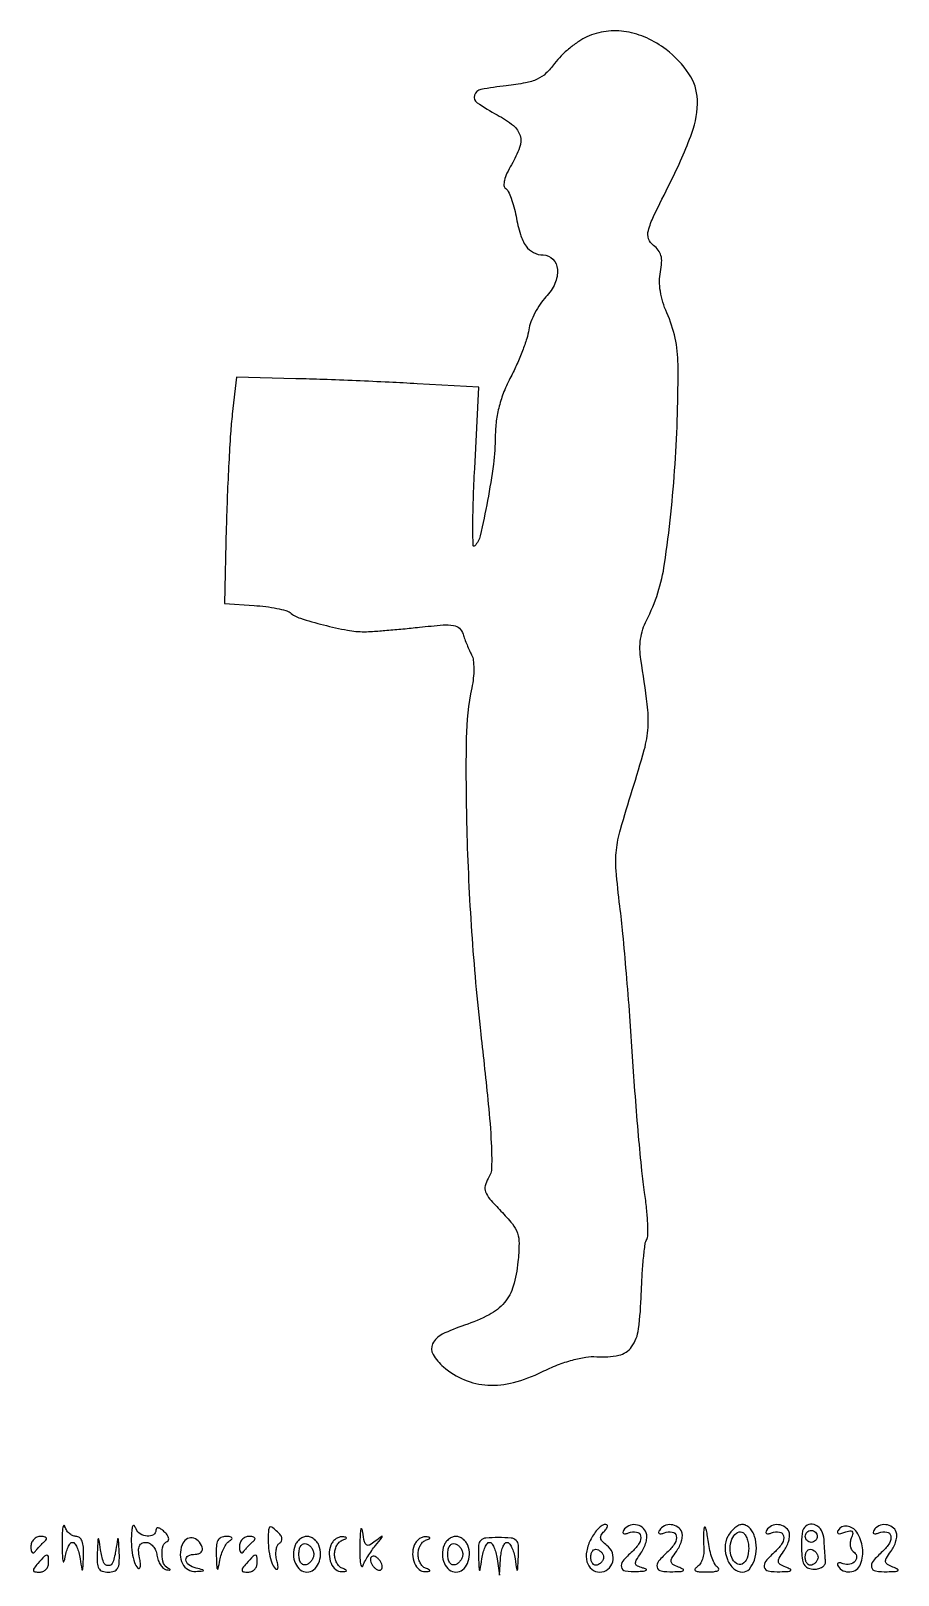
# Model space of a CAD drawing. Extents: x 32 to 178, y 4 to 264.
import ezdxf

# ---------------------------------------------------------------- set-up
doc = ezdxf.new("R2010")
doc.units = 0

msp = doc.modelspace()

# ---------------------------------------------------------------- linework, layer by layer
for points in [[(125.345232, 262.596843, 0.042639), (123.973082, 261.832507, 0.024367), (122.453187, 260.695724, 0.024195), (121.025324, 259.393831, 0.03664), (119.930071, 258.119287, -0.043838), (118.479292, 256.479304, -0.082634), (117.018862, 255.492933, -0.06258), (115.053497, 254.876066, -0.01662), (111.796025, 254.397413, 0.018757), (107.557437, 253.756085, 0.278006), (106.483145, 252.79469, 0.330731), (106.924059, 251.549552, 0.023104), (110.291124, 249.506197, -0.042711), (112.998187, 247.714676, -0.156606), (114.127906, 246.027829, -0.159645), (114.053171, 244.019257, -0.044872), (112.689301, 241.148278, 0.023638), (111.930335, 239.711238, 0.049755), (111.510873, 238.522469, 0.07299), (111.427582, 237.639647, 0.240498), (111.71133, 237.148278, -0.136761), (112.143416, 236.65947, -0.023757), (112.633243, 235.515432, -0.024272), (113.091005, 234.078986, -0.019641), (113.445244, 232.5, 0.02803), (114.183357, 229.450294, 0.079746), (115.136504, 227.490468, 0.1206), (116.388326, 226.394882, 0.1203), (118.005813, 226, -0.204911), (119.641292, 225.300368, -0.175877), (120.399706, 223.575025, -0.121899), (119.978087, 221.213107, -0.086398), (118.470223, 218.96892, 0.041181), (117.49643, 217.768815, 0.029548), (116.607658, 216.287042, 0.030031), (115.925638, 214.764524, 0.055036), (115.588146, 213.449092, -0.041663), (115.253364, 211.982754, -0.014229), (114.532921, 209.921199, -0.014033), (113.604662, 207.680319, -0.015737), (112.584494, 205.580522, 0.025785), (111.430616, 203.078893, 0.031112), (110.62071, 200.621834, 0.031994), (110.138409, 198.143968, 0.030349), (109.964871, 195.580522, -0.030841), (109.642674, 190.889531, -0.01391), (108.67148, 184.796234, -0.008454), (107.457912, 178.893955, -0.146285), (106.507716, 177.196029, -0.656662), (106.240511, 177.306491, -0.004222), (106.212362, 180.71295, -0.008461), (106.285007, 184.960145, -0.004673), (106.510055, 190.145929), (107.230069, 203.791858), (96.865035, 204.391723, 0.002475), (92.172375, 204.640009, 0.001495), (86.609977, 204.89005, 0.001497), (81.083058, 205.105372, 0.002627), (76.509355, 205.245794), (66.51871, 205.5), (65.824351, 199.290115, 0.011169), (65.535683, 196.055787, 0.003401), (65.24143, 191.147288, 0.003403), (64.986549, 185.642326, 0.003709), (64.814996, 180.290115), (64.5, 167.5), (69.474609, 167.186036, -0.014999), (71.457283, 167.001062, -0.018188), (73.3007, 166.704719, -0.01699), (74.815523, 166.350445, -0.107664), (75.513979, 165.988399, 0.096809), (77.246259, 165.042705, 0.013986), (81.135319, 163.929766, 0.016551), (85.171358, 163.037173, 0.048769), (88, 162.790193, 0.014546), (89.380937, 162.844709, 0.003218), (91.74241, 163.022114, 0.003342), (94.469755, 163.263029, 0.003214), (97.229479, 163.543318, -0.006894), (101.193041, 163.916424, -0.059297), (102.967237, 163.848287, -0.152176), (103.940054, 163.367669, -0.126897), (104.552477, 162.385263, 0.013288), (104.841396, 161.546071, 0.008321), (105.221652, 160.579435, 0.00835), (105.62819, 159.639266, 0.015053), (105.997067, 158.885153, -0.09215), (106.270751, 158.004326, -0.028007), (106.356982, 156.603403, -0.026998), (106.278713, 154.991038, -0.026445), (106.027188, 153.385153, 0.048718), (105.08421, 144.915662, 0.009865), (105.17822, 129.77224, 0.010522), (105.993791, 112.42549, 0.010821), (107.534385, 95.289874, -0.002427), (108.790409, 83.535334, -0.01248), (109.292081, 77.002067, -0.018741), (109.350203, 72.909128, -0.134545), (108.789011, 71.033761, 0.079613), (108.281066, 69.8302, 0.154256), (108.348873, 68.798523, 0.085667), (109.072511, 67.598524, 0.014055), (110.910291, 65.592557, -0.02205), (112.834374, 63.423788, -0.089594), (113.68137, 61.883938, -0.085886), (113.954243, 60.112263, -0.019317), (113.779266, 57.054579, -0.048014), (112.992844, 53.00363, -0.103793), (111.493302, 50.222808, -0.097927), (108.93853, 48.181383, -0.039584), (104.811078, 46.43725, 0.033578), (101.064038, 44.906578, 0.163407), (99.454075, 43.317418, 0.256147), (99.513735, 41.540415, 0.081519), (101.27477, 39.440076, 0.078678), (104.797992, 37.263782, 0.086571), (108.706499, 36.375029, 0.077483), (113.033561, 36.825722, 0.049183), (117.791946, 38.599034, -0.020012), (120.42655, 39.759797, -0.026364), (122.916536, 40.591204, -0.029686), (125.150467, 41.067797, -0.055353), (126.997199, 41.142157, 0.069291), (130.699445, 41.394342, 0.189178), (132.856001, 42.808205, 0.12368), (134.016778, 45.797054, 0.023182), (134.477776, 51.697316, -0.007116), (134.622982, 54.862124, -0.009787), (134.849576, 57.700788, -0.006857), (135.116585, 60.054855, -0.107137), (135.385457, 60.814665, 0.139106), (135.594838, 61.550738, 0.011487), (135.550027, 63.562348, 0.014669), (135.368021, 65.998221, 0.010773), (135.029102, 68.685399, -0.011711), (134.575261, 72.338927, -0.003094), (134.022995, 78.198211, -0.003138), (133.477582, 84.874553, -0.00322), (133.021065, 91.5, 0.003045), (132.554666, 98.303606, 0.00255), (131.979045, 105.516539, 0.002573), (131.385293, 112.104757, 0.007055), (130.87655, 116.747793, -0.009934), (130.257965, 122.710183, -0.047706), (130.298318, 126.121419, -0.042919), (130.981651, 129.618796, -0.007061), (132.970944, 136.216083, 0.009325), (134.977164, 142.980153, 0.051225), (135.610394, 146.729217, 0.04846), (135.48649, 150.614473, 0.007812), (134.395789, 158.117912, -0.037114), (134.246736, 159.851268, -0.038609), (134.359272, 161.564472, -0.039617), (134.727821, 163.197499, -0.044051), (135.340855, 164.692247, 0.083623), (138.382095, 174.173643, 0.019332), (140.14344, 190.906959, 0.018259), (140.640466, 207.636662, 0.103789), (138.762543, 216.292126, -0.031199), (138.085811, 218.100357, -0.035342), (137.67252, 219.905426, -0.037785), (137.536279, 221.628774, -0.05023), (137.688439, 223.192193, 0.033263), (137.894321, 224.756086, 0.081297), (137.781212, 225.908418, 0.099996), (137.331576, 226.817294, 0.070286), (136.511405, 227.615319, -0.155229), (135.705922, 228.716762, -0.147728), (135.664129, 230.105266, -0.046408), (136.539109, 232.458408, -0.004005), (139.368066, 238.215251, 0.026546), (142.969034, 246.462424, 0.097976), (143.888617, 252.044482, 0.141553), (142.476421, 256.403608, 0.081344), (138.655071, 260.449519, 0.055631), (135.38899, 262.40933, 0.06744), (131.973787, 263.445722, 0.071445), (128.572745, 263.504593, 0.074554)], [(126.036104, 10.567461, 0.072371), (125.306771, 8.550091, 0.115392), (125.356696, 6.725191, 0.157974), (126.154983, 5.481057, 0.173449), (127.5, 5, 0.169155), (128.870825, 5.477425, 0.16121), (129.681514, 6.712508, 0.152192), (129.618832, 8.244728, 0.150233), (128.697278, 9.479405, -0.040551), (127.956373, 10.119369, -0.1469), (127.668823, 10.664234, -0.17969), (127.757677, 11.208923, -0.067128), (128.234798, 11.834798, 0.033707), (128.659793, 12.321312, 0.134799), (128.806138, 12.684928, 0.294054), (128.69571, 12.909315, 0.136202), (128.36898, 13, 0.161678), (127.885245, 12.839383, 0.04131), (127.258402, 12.285442, 0.037728), (126.610223, 11.498595, 0.030572)], [(131.507079, 12.011454, 0.10643), (131.387979, 11.676374, 0.316285), (131.495242, 11.471944, 0.170102), (131.820692, 11.426762, 0.041869), (132.346912, 11.579628, -0.127591), (133.673055, 11.729581, -0.31738), (134.346844, 11.094459, -0.190673), (134.126648, 9.86017, -0.070584), (132.976419, 8.478659, 0.031186), (131.376403, 6.838081, 0.238538), (131.125906, 5.824155, 0.311129), (131.796826, 5.209808, 0.045105), (133.75, 5.116001, 0.010818), (134.855934, 5.186647, 0.109907), (135.292388, 5.323747, 0.603658), (135.285852, 5.492509, 0.047646), (134.74529, 5.690233, -0.041976), (133.812984, 6.019332, -0.260153), (133.521345, 6.412237, -0.169375), (133.642838, 6.99348, -0.017349), (134.419851, 8.189034, 0.04478), (134.927317, 9.07224, 0.04396), (135.273131, 10.037089, 0.047479), (135.41982, 10.938032, 0.108655), (135.317573, 11.614802, 0.143559), (134.619288, 12.53035, 0.133365), (133.516776, 12.956562, 0.134665), (132.358383, 12.764865, 0.14743)], [(137.507079, 12.011454, 0.10643), (137.387979, 11.676374, 0.316285), (137.495242, 11.471944, 0.170102), (137.820692, 11.426762, 0.041869), (138.346912, 11.579628, -0.127591), (139.673055, 11.729581, -0.31738), (140.346844, 11.094459, -0.190673), (140.126648, 9.86017, -0.070584), (138.976419, 8.478659, 0.031381), (137.379244, 6.839716, 0.237557), (137.126823, 5.822709, 0.307328), (137.796944, 5.196821, 0.045156), (139.75, 5.070285, 0.007485), (141.150426, 5.127064, 0.155055), (141.538981, 5.274717, 0.545496), (141.518331, 5.4831, 0.024229), (140.723356, 5.842717, -0.040012), (139.784908, 6.303413, -0.228445), (139.486613, 6.753503, -0.171991), (139.611438, 7.355216, -0.021547), (140.362112, 8.48054, 0.04414), (140.866923, 9.316709, 0.044365), (141.216114, 10.227105, 0.048192), (141.371482, 11.074799, 0.113324), (141.281768, 11.708108, 0.152356), (140.59873, 12.572393, 0.130591), (139.501381, 12.960447, 0.128991), (138.345589, 12.754455, 0.147119)], [(149, 11, 0.122458), (148.530346, 9.142838, 0.098871), (148.926383, 7.117538, 0.110356), (150.010971, 5.565837, 0.187383), (151.467796, 5, 0.218549), (152.610838, 5.524684, 0.096184), (153.454189, 7.003272, 0.078716), (153.796532, 9.004027, 0.080093), (153.5, 11, 0.059306), (153.153145, 11.764752, 0.062358), (152.641195, 12.4125, 0.069604), (152.049417, 12.85166, 0.125514), (151.467796, 13, 0.1162), (150.854865, 12.855605, 0.054642), (150.166442, 12.4125, 0.049938), (149.513081, 11.765032, 0.049725)], [(155.507079, 12.011454, 0.10643), (155.387979, 11.676374, 0.316285), (155.495242, 11.471944, 0.170102), (155.820692, 11.426762, 0.041869), (156.346912, 11.579628, -0.127591), (157.673055, 11.729581, -0.31738), (158.346844, 11.094459, -0.190673), (158.126648, 9.86017, -0.070584), (156.976419, 8.478659, 0.031381), (155.379244, 6.839716, 0.237557), (155.126823, 5.822709, 0.307328), (155.796944, 5.196821, 0.045156), (157.75, 5.070285, 0.007485), (159.150426, 5.127064, 0.155055), (159.538981, 5.274717, 0.545496), (159.518331, 5.4831, 0.024229), (158.723356, 5.842717, -0.040012), (157.784908, 6.303413, -0.228445), (157.486613, 6.753503, -0.171991), (157.611438, 7.355216, -0.021547), (158.362112, 8.48054, 0.04414), (158.866923, 9.316709, 0.044365), (159.216114, 10.227105, 0.048192), (159.371482, 11.074799, 0.113324), (159.281768, 11.708108, 0.152356), (158.59873, 12.572393, 0.130591), (157.501381, 12.960447, 0.128991), (156.345589, 12.754455, 0.147119)], [(161.683605, 12.25, 0.095212), (161.521743, 11.785284, 0.015774), (161.413629, 10.839063, 0.016824), (161.358429, 9.703566, 0.014178), (161.374588, 8.5, 0.032508), (161.532705, 7.024766, 0.111616), (161.900335, 6.140677, 0.155579), (162.53207, 5.664677, 0.08446), (163.5, 5.5, 0.061134), (164.257437, 5.592958, 0.084619), (164.883125, 5.867188, 0.106641), (165.282409, 6.273713, 0.162345), (165.4, 6.75, -0.002526), (165.351546, 7.39677, -0.000789), (165.285313, 8.367188, -0.000789), (165.214763, 9.451186, -0.000871), (165.15, 10.5, 0.111499), (164.727173, 11.959382, 0.150928), (163.74461, 12.906652, 0.19857), (162.600423, 12.993176, 0.184351)], [(173.507079, 12.011454, 0.10643), (173.387979, 11.676374, 0.316285), (173.495242, 11.471944, 0.170102), (173.820692, 11.426762, 0.041869), (174.346912, 11.579628, -0.127591), (175.673055, 11.729581, -0.31738), (176.346844, 11.094459, -0.190673), (176.126648, 9.86017, -0.070584), (174.976419, 8.478659, 0.031381), (173.379244, 6.839716, 0.237557), (173.126823, 5.822709, 0.307328), (173.796944, 5.196821, 0.045156), (175.75, 5.070285, 0.007485), (177.150426, 5.127064, 0.155055), (177.538981, 5.274717, 0.545496), (177.518331, 5.4831, 0.024229), (176.723356, 5.842717, -0.040012), (175.784908, 6.303413, -0.228445), (175.486613, 6.753503, -0.171991), (175.611438, 7.355216, -0.021547), (176.362112, 8.48054, 0.04414), (176.866923, 9.316709, 0.044365), (177.216114, 10.227105, 0.048192), (177.371482, 11.074799, 0.113324), (177.281768, 11.708108, 0.152356), (176.59873, 12.572393, 0.130591), (175.501381, 12.960447, 0.128991), (174.345589, 12.754455, 0.147119)], [(32.015313, 9.25, 0.037587), (32.068396, 8.618706, 0.159858), (32.239691, 8.28649, 0.327207), (32.485745, 8.250498, 0.111066), (32.776946, 8.5, -0.017789), (33.128314, 8.937434, -0.011028), (33.569889, 9.426563, -0.01106), (34.02775, 9.890763, -0.019542), (34.4283, 10.25, 0.129577), (34.631514, 10.533999, 0.297449), (34.577897, 10.779687, 0.152297), (34.247958, 10.949546, 0.043317), (33.666667, 11, 0.102919), (33.027441, 10.867015, 0.101386), (32.490372, 10.489797, 0.098893), (32.13542, 9.922707, 0.092982)], [(37.265833, 9.5, 0.006997), (37.302959, 7.711878, 0.040728), (37.4121, 6.776562, 0.712224), (37.558525, 6.756606, 0.079703), (37.716254, 7.25, -0.029064), (37.939057, 8.303299, -0.042572), (38.265198, 9.192187, -0.050351), (38.637921, 9.817711, -0.237524), (39, 10, -0.237524), (39.362079, 9.817711, -0.050351), (39.734802, 9.192187, -0.042572), (40.060943, 8.303299, -0.029064), (40.283746, 7.25, 0.001448), (40.563194, 5.44071, 0.591928), (40.660063, 5.405817, 0.202175), (40.746481, 5.585343, 0.000897), (40.850168, 7.75, 0.027575), (40.836914, 9.211936, 0.077693), (40.615211, 10.20675, 0.131269), (40.189564, 10.783968, 0.170205), (39.573324, 11, -0.112012), (38.993792, 11.131478, -0.075733), (38.431396, 11.514062, -0.07028), (37.971018, 12.081133, -0.071619), (37.689326, 12.75, 0.558832), (37.526438, 12.799672, 0.181456), (37.376279, 12.517188, 0.026022), (37.28284, 11.314592, 0.008069)], [(43.149832, 8.25, 0.024208), (43.153792, 6.554943, 0.117229), (43.421712, 5.637521, 0.185041), (44.001127, 5.161907, 0.080519), (45, 5, 0.080519), (45.998873, 5.161907, 0.185041), (46.578288, 5.637521, 0.117229), (46.846208, 6.554943, 0.024208), (46.850168, 8.25, 0.000897), (46.746481, 10.414657, 0.202175), (46.660063, 10.594183, 0.591928), (46.563194, 10.55929, 0.001448), (46.283746, 8.75, -0.042846), (45.779923, 6.654787, -0.322858), (45, 6.092575, -0.322858), (44.220077, 6.654787, -0.042846), (43.716254, 8.75, 0.001448), (43.436806, 10.55929, 0.591928), (43.339937, 10.594183, 0.202175), (43.253519, 10.414657, 0.000897)], [(48.963793, 12, 0.036805), (48.861291, 10.141926, 0.034535), (49.027432, 8.248217, 0.035835), (49.405003, 6.622406, 0.11627), (49.962281, 5.674177, 0.319372), (50.205934, 5.627394, 0.248466), (50.375127, 5.847588, 0.067504), (50.396396, 6.486257, 0.021846), (50.259245, 7.424177, -0.031531), (50.104917, 8.644048, -0.113335), (50.231355, 9.413318, -0.183927), (50.633153, 9.842548, -0.114144), (51.313872, 10, -0.131453), (51.92885, 9.835475, -0.084699), (52.500327, 9.362071, -0.074593), (52.942526, 8.658442, -0.066616), (53.180449, 7.828328, 0.052005), (53.397357, 6.978897, 0.056995), (53.780663, 6.220169, 0.064539), (54.26339, 5.659189, 0.134605), (54.775, 5.403328, 0.01415), (55.233161, 5.325702, 0.238062), (55.374375, 5.373738, 0.482015), (55.362259, 5.471882, 0.02232), (55.025, 5.658333, -0.19574), (54.302722, 6.475539, -0.077613), (54.026024, 7.976444, -0.080232), (54.221987, 9.444177, -0.235139), (54.901478, 10.166667, 0.231552), (55.125026, 10.401144, 0.152502), (55.126463, 10.780852, 0.088428), (54.874203, 11.271029, 0.043861), (54.401478, 11.789427, 0.03499), (53.842789, 12.235544, 0.107246), (53.397209, 12.418806, 0.245885), (53.120558, 12.331504, 0.198267), (53, 12.039427, -0.259546), (52.580291, 11.285348, -0.155749), (51.559154, 11.028944, -0.121778), (50.383388, 11.399577, -0.161261), (49.662281, 12.25, 0.027456), (49.415296, 12.776779, 0.371041), (49.231528, 12.847397, 0.261395), (49.076211, 12.668779, 0.018928)], [(57.393537, 9.583158, 0.092459), (57.088024, 7.923214, 0.11995), (57.456282, 6.42578, 0.141099), (58.406143, 5.426894, 0.149916), (59.718615, 5.116001, 0.002269), (60.892099, 5.197767, 0.376975), (60.975405, 5.282707, 0.354061), (60.903211, 5.382583, 0.00218), (59.75, 5.689326, -0.084752), (58.513908, 6.24833, -0.230186), (58.045159, 7.058551, -0.307969), (58.440134, 7.739676, -0.112419), (59.583333, 8, 0.077096), (60.158616, 8.089234, 0.119977), (60.585286, 8.348828, 0.144529), (60.795817, 8.735738, 0.134046), (60.770833, 9.1875, 0.118283), (60.102767, 10.259689, 0.166895), (59.096012, 10.742736, 0.186698), (58.088512, 10.482766, 0.146718)], [(63.136182, 7.75, 0.002069), (63.224431, 5.833521, 0.157598), (63.332304, 5.549329, 0.635542), (63.459978, 5.580153, 0.004464), (63.736997, 7, -0.035215), (63.9996, 8.010886, -0.034568), (64.402717, 8.981439, -0.036644), (64.876772, 9.779447, -0.098488), (65.350815, 10.234687, 0.058323), (65.73793, 10.551165, 0.377644), (65.748779, 10.782974, 0.198242), (65.461362, 10.941481, 0.025962), (64.75, 10.984687, 0.110321), (63.92202, 10.80734, 0.170953), (63.402133, 10.303838, 0.101313), (63.149877, 9.358777, 0.0252)], [(67.015313, 9.25, 0.037587), (67.068396, 8.618706, 0.159858), (67.239691, 8.28649, 0.327207), (67.485745, 8.250498, 0.111066), (67.776946, 8.5, -0.017789), (68.128314, 8.937434, -0.011028), (68.569889, 9.426563, -0.01106), (69.02775, 9.890763, -0.019542), (69.4283, 10.25, 0.129577), (69.631514, 10.533999, 0.297449), (69.577897, 10.779687, 0.152297), (69.247958, 10.949546, 0.043317), (68.666667, 11, 0.102919), (68.027441, 10.867015, 0.101386), (67.490372, 10.489797, 0.098893), (67.13542, 9.922707, 0.092982)], [(71.884846, 11.789427, 0.033747), (71.844685, 9.930574, 0.034347), (72.055921, 8.09433, 0.036396), (72.463113, 6.538386, 0.1094), (73.030509, 5.60595, 0.193385), (73.29731, 5.485471, 0.369493), (73.469812, 5.620952, 0.091143), (73.477675, 6.132196, 0.022347), (73.300652, 6.958307, -0.046935), (73.152382, 7.865664, -0.055266), (73.189132, 8.735078, -0.064137), (73.392797, 9.441313, -0.1516), (73.745937, 9.852358, 0.130498), (74.086365, 10.216942, 0.170029), (74.156263, 10.664922, 0.115524), (73.925217, 11.193498, 0.045172), (73.389335, 11.789427, 0.017325), (72.635958, 12.441537, 0.171354), (72.247044, 12.578853, 0.328812), (72.005293, 12.4006, 0.052805)], [(76.361626, 9.5, 0.095923), (76.090365, 7.967104, 0.100868), (76.420026, 6.473048, 0.118234), (77.244769, 5.396219, 0.172126), (78.361626, 5, 0.172126), (79.478484, 5.396219, 0.118234), (80.303227, 6.473048, 0.100868), (80.632888, 7.967104, 0.095923), (80.361626, 9.5, 0.075752), (80.035112, 10.073424, 0.064704), (79.53669, 10.559375, 0.066827), (78.949174, 10.888042, 0.094426), (78.361626, 11, 0.094426), (77.774079, 10.888042, 0.066827), (77.186563, 10.559375, 0.064704), (76.68814, 10.073424, 0.075752)], [(82.361626, 9.5, 0.095527), (82.09356, 7.99205, 0.096072), (82.40638, 6.495799, 0.116082), (83.18339, 5.427388, 0.19554), (84.218615, 5.078947, 0.011982), (84.873211, 5.135049, 0.36718), (84.97782, 5.245655, 0.30932), (84.89123, 5.388093, 0.01027), (84.25, 5.662281, -0.109745), (83.77178, 5.990955, -0.064843), (83.367188, 6.557045, -0.060083), (83.093179, 7.261398, -0.062829), (83, 8, -0.062829), (83.093179, 8.738602, -0.060083), (83.367188, 9.442955, -0.064843), (83.77178, 10.009045, -0.109745), (84.25, 10.337719, 0.01027), (84.89123, 10.611907, 0.30932), (84.97782, 10.754345, 0.36718), (84.873211, 10.864951, 0.011982), (84.218615, 10.921053, 0.107569), (83.685734, 10.838999, 0.071645), (83.144554, 10.536184, 0.067116), (82.677538, 10.067466, 0.070903)], [(87.228779, 9.5, 0.009753), (87.23851, 7.674018, 0.027918), (87.340732, 6.409375, 0.120665), (87.512986, 5.973871, 0.603662), (87.709435, 6, -0.036688), (88.032841, 6.713261, -0.014598), (88.574692, 7.641813, -0.014355), (89.219997, 8.6137, -0.017516), (89.880488, 9.482767, 0.001182), (90.946223, 10.793859, 0.193457), (90.999773, 10.968222, 0.591162), (90.914488, 11.006184, 0.002109), (89.822437, 10.170439, -0.038826), (88.873748, 9.549124, -0.289677), (88.360426, 9.580839, -0.184318), (88.013767, 10.109231, -0.016734), (87.722269, 11.687672, 0.06866), (87.556434, 12.251082, 0.720105), (87.401618, 12.235432, 0.044931), (87.280185, 11.321274, 0.007021)], [(96.361626, 9.5, 0.095527), (96.09356, 7.99205, 0.096072), (96.40638, 6.495799, 0.116082), (97.18339, 5.427388, 0.19554), (98.218615, 5.078947, 0.011982), (98.873211, 5.135049, 0.36718), (98.97782, 5.245655, 0.30932), (98.89123, 5.388093, 0.01027), (98.25, 5.662281, -0.109745), (97.77178, 5.990955, -0.064843), (97.367188, 6.557045, -0.060083), (97.093179, 7.261398, -0.062829), (97, 8, -0.062829), (97.093179, 8.738602, -0.060083), (97.367188, 9.442955, -0.064843), (97.77178, 10.009045, -0.109745), (98.25, 10.337719, 0.01027), (98.89123, 10.611907, 0.30932), (98.97782, 10.754345, 0.36718), (98.873211, 10.864951, 0.011982), (98.218615, 10.921053, 0.107569), (97.685734, 10.838999, 0.071645), (97.144554, 10.536184, 0.067116), (96.677538, 10.067466, 0.070903)], [(101.361626, 9.5, 0.095923), (101.090365, 7.967104, 0.100868), (101.420026, 6.473048, 0.118234), (102.244769, 5.396219, 0.172126), (103.361626, 5, 0.172126), (104.478484, 5.396219, 0.118234), (105.303227, 6.473048, 0.100868), (105.632888, 7.967104, 0.095923), (105.361626, 9.5, 0.075752), (105.035112, 10.073424, 0.064704), (104.53669, 10.559375, 0.066827), (103.949174, 10.888042, 0.094426), (103.361626, 11, 0.094426), (102.774079, 10.888042, 0.066827), (102.186563, 10.559375, 0.064704), (101.68814, 10.073424, 0.075752)], [(107.149832, 7.65, 0.000717), (107.256513, 5.473002, 0.230331), (107.337042, 5.326698, 0.556445), (107.426588, 5.36463, 0.001051), (107.716254, 7.25, -0.029064), (107.939057, 8.303299, -0.042572), (108.265198, 9.192187, -0.050351), (108.637921, 9.817711, -0.237524), (109, 10, -0.237524), (109.362079, 9.817711, -0.050351), (109.734802, 9.192187, -0.042572), (110.060943, 8.303299, -0.029064), (110.283746, 7.25), (110.700336, 4.5), (110.850168, 7.25, -0.032066), (110.975618, 8.303329, -0.048198), (111.230225, 9.192187, -0.060525), (111.564265, 9.809209, -0.243047), (111.933578, 10, -0.228062), (112.321337, 9.81343, -0.054426), (112.71529, 9.192187, -0.045236), (113.056009, 8.303169, -0.031318), (113.283746, 7.25, 0.001051), (113.573412, 5.36463, 0.556445), (113.662958, 5.326698, 0.230331), (113.743487, 5.473002, 0.000717), (113.850168, 7.65, 0.026681), (113.839228, 9.529627, 0.191545), (113.462029, 10.335702, 0.170122), (112.607026, 10.715061, 0.020148), (110.5, 10.8, 0.020148), (108.392974, 10.715061, 0.170122), (107.537971, 10.335702, 0.191545), (107.160772, 9.529627, 0.026681)], [(145.049346, 12.5, 0.047958), (144.957525, 11.960386, 0.012958), (144.916908, 11.092934, 0.012995), (144.921983, 10.100979, 0.013138), (144.978665, 9.114242, -0.053635), (144.955723, 8.138695, -0.052039), (144.726512, 7.179927, -0.05647), (144.337876, 6.378394, -0.110846), (143.839356, 5.879555, 0.11973), (143.488286, 5.51572, 0.430905), (143.568987, 5.239757, 0.103363), (144.189397, 5.070338, 0.015147), (145.5, 5.030626, 0.021639), (146.603567, 5.078407, 0.074909), (147.29686, 5.24519, 0.289724), (147.474885, 5.493941, 0.271756), (147.331352, 5.774051, -0.128366), (146.852623, 6.289076, -0.033608), (146.382234, 7.324654, -0.031867), (145.988653, 8.617749, -0.027921), (145.74139, 10.008738, 0.01023), (145.560782, 11.285223, 0.027493), (145.364309, 12.180692, 0.095354), (145.191812, 12.527904, 0.622077)], [(152.5, 9, -0.083382), (152.21937, 7.328904, -0.187487), (151.401326, 6.36442, -0.291407), (150.433587, 6.432676, -0.142672), (149.654592, 7.457736, -0.094809), (149.379701, 8.991406, -0.09339), (149.687693, 10.527027, -0.126329), (150.432375, 11.536653, -0.256864), (151.373207, 11.708931, -0.153083), (151.805203, 11.396885, -0.06189), (152.169005, 10.758248, -0.053439), (152.416637, 9.920502, -0.045189)], [(164, 11, -0.099038), (163.923658, 10.618362, -0.097945), (163.70625, 10.29375, -0.097945), (163.381638, 10.076342, -0.099038), (163, 10, -0.099038), (162.618362, 10.076342, -0.097945), (162.29375, 10.29375, -0.097945), (162.076342, 10.618362, -0.099038), (162, 11, -0.099038), (162.076342, 11.381638, -0.097945), (162.29375, 11.70625, -0.097945), (162.618362, 11.923658, -0.099038), (163, 12, -0.099038), (163.381638, 11.923658, -0.097945), (163.70625, 11.70625, -0.097945), (163.923658, 11.381638, -0.099038)], [(167.507079, 12.011454, 0.129903), (167.40405, 11.672657, 0.343302), (167.542983, 11.479904, 0.133905), (167.950545, 11.472304, 0.029715), (168.621671, 11.685063, -0.031338), (169.459357, 11.947638, -0.247518), (169.84135, 11.852463, -0.272022), (169.955982, 11.494775, -0.036355), (169.717283, 10.705634, 0.060653), (169.548966, 10.033141, 0.069041), (169.558104, 9.369685, 0.079485), (169.735641, 8.815965, 0.137944), (170.059986, 8.462927, -0.204494), (170.588882, 7.712277, -0.23105), (170.377665, 6.863019, -0.170519), (169.470372, 6.325167, -0.141874), (168.346912, 6.420372, 0.041869), (167.820692, 6.573238, 0.170102), (167.495242, 6.528056, 0.316285), (167.387979, 6.323626, 0.10643), (167.507079, 5.988546, 0.147185), (168.348582, 5.243088, 0.130315), (169.50496, 5.040407, 0.131278), (170.603458, 5.437313, 0.150267), (171.290014, 6.313381, 0.122881), (171.626993, 9.064692, 0.116376), (170.646668, 11.714277, 0.216251), (169.023237, 12.729307, 0.295705)], [(33.210573, 6.461963, 0.017756), (32.553366, 5.661216, 0.208212), (32.459106, 5.27802, 0.325335), (32.687524, 5.055481, 0.035838), (33.460573, 5, 0.096419), (34.048138, 5.114368, 0.097291), (34.547793, 5.440625, 0.098537), (34.882332, 5.9276, 0.101721), (35, 6.5, 0.019434), (34.955338, 7.648652, 0.397768), (34.719977, 7.861798, 0.201684), (34.322999, 7.68486, 0.007679)], [(68.210573, 6.461963, 0.017756), (67.553366, 5.661216, 0.208212), (67.459106, 5.27802, 0.325335), (67.687524, 5.055481, 0.035838), (68.460573, 5, 0.096419), (69.048138, 5.114368, 0.097291), (69.547793, 5.440625, 0.098537), (69.882332, 5.9276, 0.101721), (70, 6.5, 0.019434), (69.955338, 7.648652, 0.397768), (69.719977, 7.861798, 0.201684), (69.322999, 7.68486, 0.007679)], [(79.5, 8, -0.085974), (79.406312, 7.459169, -0.06941), (79.132812, 6.935937, -0.06965), (78.727751, 6.509184, -0.087886), (78.25, 6.25, -0.162171), (77.750923, 6.249896, -0.158614), (77.346154, 6.548718, -0.105759), (77.084641, 7.151204, -0.049736), (77, 8, -0.049736), (77.084641, 8.848796, -0.105759), (77.346154, 9.451282, -0.158614), (77.750923, 9.750104, -0.162171), (78.25, 9.75, -0.087886), (78.727751, 9.490816, -0.06965), (79.132812, 9.064063, -0.06941), (79.406312, 8.540831, -0.085974)], [(104.5, 8, -0.085974), (104.406312, 7.459169, -0.06941), (104.132812, 6.935937, -0.06965), (103.727751, 6.509184, -0.087886), (103.25, 6.25, -0.162171), (102.750923, 6.249896, -0.158614), (102.346154, 6.548718, -0.105759), (102.084641, 7.151204, -0.049736), (102, 8, -0.049736), (102.084641, 8.848796, -0.105759), (102.346154, 9.451282, -0.158614), (102.750923, 9.750104, -0.162171), (103.25, 9.75, -0.087886), (103.727751, 9.490816, -0.06965), (104.132812, 9.064063, -0.06941), (104.406312, 8.540831, -0.085974)], [(128.15, 7.5, -0.102038), (128.069583, 7.110048, -0.070382), (127.834219, 6.723802, -0.066918), (127.485911, 6.399741, -0.073624), (127.075, 6.191667, -0.159683), (126.666526, 6.189601, -0.143818), (126.315781, 6.428177, -0.107546), (126.079656, 6.888977, -0.064908), (126, 7.5, -0.064908), (126.079656, 8.111023, -0.107546), (126.315781, 8.571823, -0.143818), (126.666526, 8.810399, -0.159683), (127.075, 8.808333, -0.073624), (127.485911, 8.600259, -0.066918), (127.834219, 8.276198, -0.070382), (128.069583, 7.889952, -0.102038)], [(164.15, 7.5, -0.102038), (164.069583, 7.110048, -0.070382), (163.834219, 6.723802, -0.066918), (163.485911, 6.399741, -0.073624), (163.075, 6.191667, -0.159683), (162.666526, 6.189601, -0.143818), (162.315781, 6.428177, -0.107546), (162.079656, 6.888977, -0.064908), (162, 7.5, -0.064908), (162.079656, 8.111023, -0.107546), (162.315781, 8.571823, -0.143818), (162.666526, 8.810399, -0.159683), (163.075, 8.808333, -0.073624), (163.485911, 8.600259, -0.066918), (163.834219, 8.276198, -0.070382), (164.069583, 7.889952, -0.102038)], [(89, 7.118034, 0.085235), (89.073533, 6.689814, 0.053414), (89.29375, 6.230237, 0.051777), (89.617474, 5.810561, 0.064269), (90, 5.5, 0.076764), (90.382383, 5.338175, 0.154201), (90.70625, 5.357263, 0.186277), (90.920761, 5.550471, 0.117858), (91, 5.881966, 0.085235), (90.926467, 6.310186, 0.053414), (90.70625, 6.769763, 0.051777), (90.382526, 7.189439, 0.064269), (90, 7.5, 0.076764), (89.617617, 7.661825, 0.154201), (89.29375, 7.642737, 0.186277), (89.079239, 7.449529, 0.117858)]]:
    msp.add_lwpolyline(points, format="xyb", close=True)

doc.saveas('drawing.dxf')
